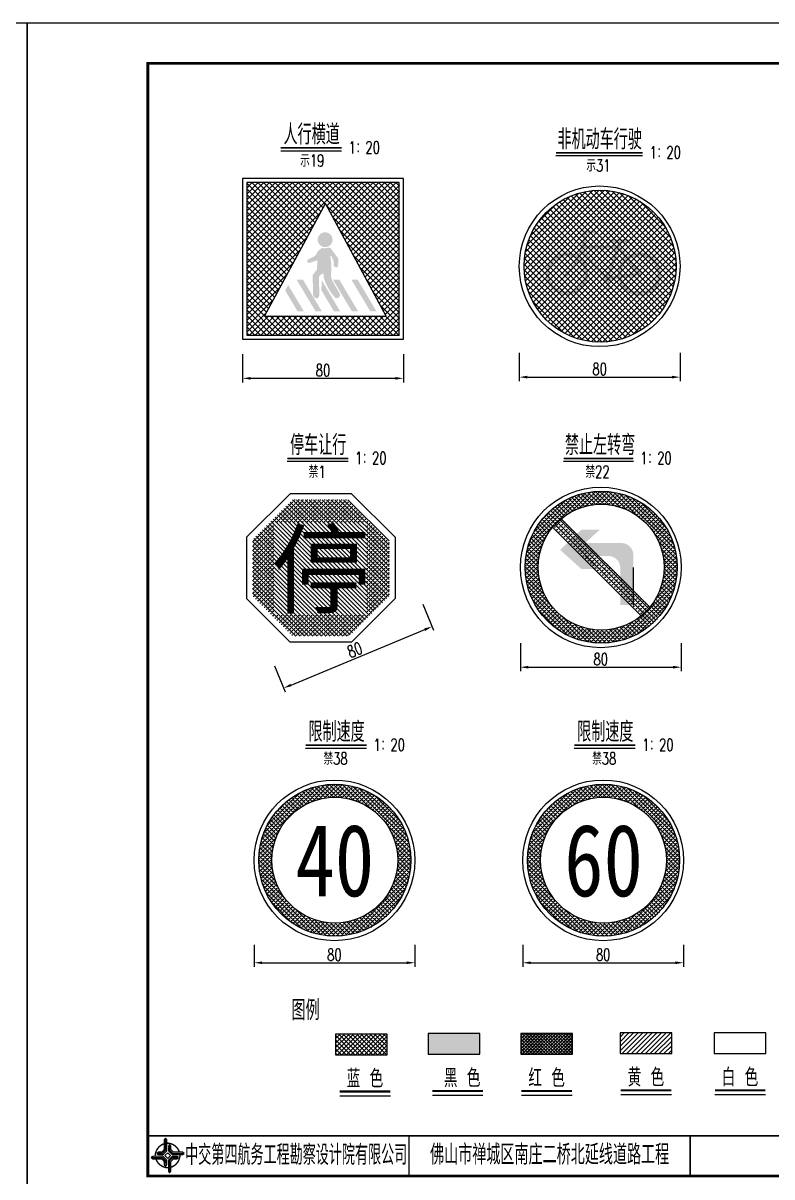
# Model space of a CAD drawing. Extents: x 9922 to 15217, y 1175 to 2938.
# Drawn here: x 14008.6 to 14194.9, y 1353.9 to 1641.1 of the extents above; entities that cross this region are included whole.
import ezdxf
from ezdxf.enums import TextEntityAlignment as Align

# ---------------------------------------------------------------- set-up
doc = ezdxf.new("R2010")
doc.units = 0
doc.header["$LTSCALE"] = 5
doc.header["$PDMODE"] = 32
doc.header["$PDSIZE"] = 0.3
doc.layers.get('0').update_dxf_attribs({"linetype": 'CONTINUOUS'})
doc.layers.get('DEFPOINTS').update_dxf_attribs({"linetype": 'CONTINUOUS'})
for name, color, linetype in [('2', 7, 'CONTINUOUS'), ('J-交通标志', 4, 'CONTINUOUS'), ('LAND', 3, 'CONTINUOUS'), ('LSY1', 2, 'CONTINUOUS'), ('PP-COM', 7, 'CONTINUOUS'), ('内框', 4, 'CONTINUOUS'), ('图框', 7, 'CONTINUOUS'), ('尺寸标注', 4, 'CONTINUOUS'), ('文字', 7, 'CONTINUOUS'), ('文字字符', 7, 'CONTINUOUS'), ('标志', 4, 'CONTINUOUS')]:
    doc.layers.add(name, color=color, linetype=linetype)
doc.styles.add('HZTXT', font='romans__.shx', dxfattribs={"width": 0.75, "bigfont": 'HZTXT.shx'})
doc.styles.get("Standard").update_dxf_attribs({"font": 'simplex1.shx', "width": 0.7, "bigfont": 'hztxt.shx'})
doc.styles.add('黑体', font='SIMHEI.TTF')
doc.dimstyles.new('1：20', dxfattribs={"dimtxt": 3, "dimasz": 2, "dimexe": 1, "dimexo": 1, "dimgap": 0.5, "dimtad": 1, "dimlfac": 2, "dimrnd": 0.009500000000000005, "dimdsep": 46, "dimtxsty": 'Standard', "dimcen": 0.09, "dimadec": 0, "dimazin": 0, "dimtfac": 1, "dimtix": 1, "dimtmove": 2, "dimatfit": 3, "dimfxl": 0, "dimtolj": 1, "dimtzin": 0, "dimarcsym": 0})

# ---------------------------------------------------------------- blocks, each defined once
blk = doc.blocks.new('tb')
at = {"lineweight": -3}
h = blk.add_hatch(color=256, dxfattribs=at)
h.paths.add_polyline_path([(-1.228670992161504, -0.1320785302474157), (-3.777098402437705, -0.1366758082405788), (-4.137257534001154, -0.4065742589613385), (-1.397238205910632, -0.4414142085969424), (-0.5595824502494793, -1.241260625552659), (-0.5377440497285022, -2.618099910838639), (-0.268174124076701, -2.204271236922525), (-0.2591490690975675, -1.05795716827002)])
h.paths.add_polyline_path([(0.1330140251965517, -1.081087965820487), (0.1376113031897077, -3.856454300355971), (0.4130853200294737, -4.257762159689361), (0.4373368162431817, -1.238985973350473), (1.254303266752501, -0.4280733826241737), (2.658200219750171, -0.431309751157432), (2.261738862313656, -0.1640078927098472), (1.06957779999648, -0.1549828377307136)])
h.paths.add_polyline_path([(1.075058668143178, 0.2961654990900692), (3.623486078419382, 0.3007627770832428), (4.02479393775277, 0.5639790481017252), (1.254433818257177, 0.5696493874812063), (0.4338647678877763, 1.389621971256247), (0.4252804534801343, 2.800319429116151), (0.1582321915008578, 2.411975327672125), (0.1492071365217242, 1.240846529882496)])
h.paths.add_polyline_path([(-0.2782056403676165, 1.214703607392551), (-0.2828029183607867, 3.990069941928034), (-0.5582769352005529, 4.391377801261428), (-0.5650625050847323, 1.405178606367084), (-1.383477455623911, 0.5999388548037956), (-2.744447998670424, 0.5649253927294958), (-2.330582945081495, 0.2953481910572044), (-1.197365719015146, 0.2863231360780745)])
for p, q in [((-0.5582769352005528, 4.391377801261427), (-0.5650625050847324, 1.405178606367084)), ((-1.383477455623911, 0.5999388548037956), (-2.744447998670424, 0.5649253927294957)), ((-0.5650625050847324, 1.405178606367084), (-1.383477455623911, 0.5999388548037956)), ((0.4252804534801342, 2.800319429116151), (0.4338647678877763, 1.389621971256247)), ((0.4338647678877763, 1.389621971256247), (1.254433818257176, 0.5696493874812063)), ((1.254433818257176, 0.5696493874812063), (4.024793937752769, 0.5639790481017251)), ((-4.137257534001154, -0.4065742589613386), (-1.397238205910632, -0.4414142085969424)), ((-1.397238205910632, -0.4414142085969424), (-0.5595824502494793, -1.241260625552659)), ((-0.5595824502494793, -1.241260625552659), (-0.5377440497285022, -2.618099910838639)), ((0.4130853200294737, -4.257762159689362), (0.4373368162431817, -1.238985973350474)), ((0.4373368162431817, -1.238985973350474), (1.254303266752501, -0.4280733826241736)), ((1.254303266752501, -0.4280733826241736), (2.658200219750171, -0.431309751157432))]:
    blk.add_line(p, q, dxfattribs=at)
at = {"lineweight": -3, "const_width": 0.35, "flags": 128}
for points in [[(-0.8984575719989607, 3.022184800634026, 0.3241669670343284), (-3.156283413683539, -0.1382039471767715)], [(2.880337605681945, 0.9159689001160274, 0.324402935256486), (-0.2446307051464558, 3.152779407784049)], [(0.7528174262224923, -2.855861469520281, 0.3254175744173388), (3.016696669261094, 0.2640090343644648)], [(-2.980278320299703, -0.7585641109756427, 0.3229755232610381), (0.1412698125949916, -2.983008973617238)]]:
    blk.add_lwpolyline(points, format="xyb", dxfattribs=at)
at = {"lineweight": -3, "flags": 128}
for points in [[(-0.8984575719989607, 3.992933901796853), (-0.8984575719989607, 1.576138812338048), (-1.530916730157209, 0.9123826470056855), (-2.335694345298677, 0.9123826470056855), (-2.744447998670424, 0.5649253927294957), (-2.330582945081495, 0.2953481910572044), (-1.197365719015146, 0.2863231360780745), (-0.2782056403676165, 1.214703607392551), (-0.2828029183607867, 3.990069941928034), (-0.5582769352005528, 4.391377801261427)], [(-0.0382093518217772, 0.7673643284819214), (0.680333374823654, 0.04359896970502497), (-0.0382093518217772, -0.6859100737558936), (-0.7739971039068507, 0.04934401191316873)], [(3.615558814357584, 0.9159689001160274), (1.425702649158069, 0.9159689001160274), (0.7731862275520882, 1.538085494759734), (0.7731862275520882, 2.38077468162448), (0.4252804534801342, 2.800319429116151), (0.1582321915008578, 2.411975327672124), (0.1492071365217242, 1.240846529882496), (1.075058668143178, 0.2961654990900691), (3.623486078419383, 0.3007627770832428), (4.024793937752769, 0.5639790481017251)], [(-3.728022410605963, -0.7585641109756427), (-1.538166245406444, -0.7585641109756427), (-0.8852013040046955, -1.391471799739268), (-0.8852013040046955, -2.209346257466891), (-0.5377440497285022, -2.618099910838639), (-0.268174124076701, -2.204271236922525), (-0.2591490690975675, -1.05795716827002), (-1.228670992161504, -0.1320785302474157), (-3.777098402437705, -0.1366758082405788), (-4.137257534001154, -0.4065742589613386)], [(0.7528174262224923, -3.84852703629417), (0.7528174262224923, -1.431731946835372), (1.395705588811445, -0.7791505751772103), (2.25942704020374, -0.7791505751772103), (2.658200219750171, -0.431309751157432), (2.261738862313656, -0.1640078927098472), (1.06957779999648, -0.1549828377307136), (0.1330140251965517, -1.081087965820487), (0.1376113031897077, -3.856454300355971), (0.4130853200294737, -4.257762159689362)]]:
    blk.add_lwpolyline(points, close=True, dxfattribs=at)
blk = doc.blocks.new('*D394')
at = {"layer": 'DEFPOINTS', "color": 0, "linetype": 'Continuous'}
for p in [(14063.19790726045, 1562.430493294043), (14103.19603261436, 1562.430493294043), (14103.19603261436, 1552.690689458536)]:
    blk.add_point(p, dxfattribs=at)
at = {"layer": '尺寸标注', "color": 0, "linetype": 'Continuous', "lineweight": -2}
for p, q in [((14063.19790726045, 1558.690689458536), (14063.19790726045, 1551.690689458536)), ((14103.19603261436, 1558.690689458536), (14103.19603261436, 1551.690689458536)), ((14065.19790726045, 1552.690689458536), (14101.19603261436, 1552.690689458536))]:
    blk.add_line(p, q, dxfattribs=at)
at = {"layer": '尺寸标注', "color": 0, "linetype": 'Continuous'}
for points in [[(14065.19790726045, 1553.02402279187), (14065.19790726045, 1552.357356125203), (14063.19790726045, 1552.690689458536)], [(14101.19603261436, 1553.02402279187), (14101.19603261436, 1552.357356125203), (14103.19603261436, 1552.690689458536)]]:
    blk.add_solid(points, dxfattribs=at)
at = {"layer": '尺寸标注', "color": 0, "linetype": 'Continuous', "insert": (14083.1969699374, 1554.690689458536), "char_height": 3, "attachment_point": 5}
blk.add_mtext('\\A1;80', dxfattribs=at)
blk = doc.blocks.new('*D275')
at = {"layer": 'DEFPOINTS', "color": 0, "linetype": 'Continuous'}
for p in [(14132.9107091013, 1412.68972533857), (14172.91038077981, 1412.68972533857), (14172.91038077981, 1407.194514658007)]:
    blk.add_point(p, dxfattribs=at)
at = {"layer": '尺寸标注', "color": 0, "linetype": 'Continuous', "lineweight": -2}
for p, q in [((14132.9107091013, 1411.68972533857), (14132.9107091013, 1406.194514658007)), ((14172.91038077981, 1411.68972533857), (14172.91038077981, 1406.194514658007)), ((14134.9107091013, 1407.194514658007), (14170.91038077981, 1407.194514658007))]:
    blk.add_line(p, q, dxfattribs=at)
at = {"layer": '尺寸标注', "color": 0, "linetype": 'Continuous'}
for points in [[(14134.9107091013, 1407.52784799134), (14134.9107091013, 1406.861181324674), (14132.9107091013, 1407.194514658007)], [(14170.91038077981, 1407.52784799134), (14170.91038077981, 1406.861181324674), (14172.91038077981, 1407.194514658007)]]:
    blk.add_solid(points, dxfattribs=at)
at = {"layer": '尺寸标注', "color": 0, "linetype": 'Continuous', "insert": (14152.91054494055, 1409.194514658007), "char_height": 3, "attachment_point": 5}
blk.add_mtext('\\A1;80', dxfattribs=at)
blk = doc.blocks.new('123')
at = {"layer": '图框'}
blk.add_lwpolyline([(10930.15521154882, 1893.643909131336), (10930.15521154882, 2190.643909131336), (10510.15521154882, 2190.643909131336), (10510.15521154882, 1893.643909131336)], close=True, dxfattribs=at)
blk = doc.blocks.new('*D458')
at = {"layer": 'DEFPOINTS', "color": 0, "linetype": 'Continuous'}
for p in [(14101.12484598871, 1513.14901191036), (14064.16966468826, 1497.841674615756), (14110.34687778349, 1490.885057678765)]:
    blk.add_point(p, dxfattribs=at)
at = {"layer": '尺寸标注', "color": 0, "linetype": 'Continuous', "lineweight": -2}
for p, q in [((14108.0507771893, 1496.428334873833), (14110.72956121586, 1489.961178146254)), ((14075.23945554807, 1476.343087248893), (14108.49911871847, 1490.119690814035)), ((14071.09559588885, 1481.120997579229), (14073.77437991541, 1474.65384085165))]:
    blk.add_line(p, q, dxfattribs=at)
at = {"layer": '尺寸标注', "color": 0, "linetype": 'Continuous'}
for points in [[(14108.37155757435, 1490.427650658205), (14108.62667986259, 1489.811730969864), (14110.34687778349, 1490.885057678765)], [(14075.11189440394, 1476.651047093063), (14075.36701669219, 1476.035127404722), (14073.39169648304, 1475.577720384162)]]:
    blk.add_solid(points, dxfattribs=at)
at = {"layer": '尺寸标注', "color": 0, "linetype": 'Continuous', "insert": (14091.10392026854, 1485.079148096486), "char_height": 3, "attachment_point": 5, "rotation": 22.500000000000153}
blk.add_mtext('\\A1;80', dxfattribs=at)
blk = doc.blocks.new('*D463')
at = {"layer": 'DEFPOINTS', "color": 0, "linetype": 'Continuous'}
for p in [(14066.04474862002, 1412.68972533857), (14106.04442029854, 1412.68972533857), (14106.04442029854, 1407.194514658007)]:
    blk.add_point(p, dxfattribs=at)
at = {"layer": '尺寸标注', "color": 0, "linetype": 'Continuous', "lineweight": -2}
for p, q in [((14066.04474862002, 1411.68972533857), (14066.04474862002, 1406.194514658007)), ((14106.04442029854, 1411.68972533857), (14106.04442029854, 1406.194514658007)), ((14068.04474862002, 1407.194514658007), (14104.04442029854, 1407.194514658007))]:
    blk.add_line(p, q, dxfattribs=at)
at = {"layer": '尺寸标注', "color": 0, "linetype": 'Continuous'}
for points in [[(14068.04474862002, 1407.52784799134), (14068.04474862002, 1406.861181324674), (14066.04474862002, 1407.194514658007)], [(14104.04442029854, 1407.52784799134), (14104.04442029854, 1406.861181324674), (14106.04442029854, 1407.194514658007)]]:
    blk.add_solid(points, dxfattribs=at)
at = {"layer": '尺寸标注', "color": 0, "linetype": 'Continuous', "insert": (14086.04458445928, 1409.194514658007), "char_height": 3, "attachment_point": 5}
blk.add_mtext('\\A1;80', dxfattribs=at)
blk = doc.blocks.new('*D465')
at = {"layer": 'DEFPOINTS', "color": 0, "linetype": 'Continuous'}
for p in [(14132.32007735609, 1505.61781890341), (14172.31987499377, 1505.61781890341), (14172.31987499377, 1480.771485831044)]:
    blk.add_point(p, dxfattribs=at)
at = {"layer": '尺寸标注', "color": 0, "linetype": 'Continuous', "lineweight": -2}
for p, q in [((14132.32007735609, 1486.771485831044), (14132.32007735609, 1479.771485831044)), ((14172.31987499377, 1486.771485831044), (14172.31987499377, 1479.771485831044)), ((14134.32007735609, 1480.771485831044), (14170.31987499377, 1480.771485831044))]:
    blk.add_line(p, q, dxfattribs=at)
at = {"layer": '尺寸标注', "color": 0, "linetype": 'Continuous'}
for points in [[(14134.32007735609, 1481.104819164377), (14134.32007735609, 1480.43815249771), (14132.32007735609, 1480.771485831044)], [(14170.31987499377, 1481.104819164377), (14170.31987499377, 1480.43815249771), (14172.31987499377, 1480.771485831044)]]:
    blk.add_solid(points, dxfattribs=at)
at = {"layer": '尺寸标注', "color": 0, "linetype": 'Continuous', "insert": (14152.31997617493, 1482.771485831044), "char_height": 3, "attachment_point": 5}
blk.add_mtext('\\A1;80', dxfattribs=at)
blk = doc.blocks.new('*D467')
at = {"layer": 'DEFPOINTS', "color": 0, "linetype": 'Continuous'}
for p in [(14132.04305439557, 1580.627135461202), (14172.04272607409, 1580.627135461202), (14172.04272607409, 1552.997214605773)]:
    blk.add_point(p, dxfattribs=at)
at = {"layer": '尺寸标注', "color": 0, "linetype": 'Continuous', "lineweight": -2}
for p, q in [((14132.04305439557, 1558.997214605773), (14132.04305439557, 1551.997214605773)), ((14172.04272607409, 1558.997214605773), (14172.04272607409, 1551.997214605773)), ((14134.04305439557, 1552.997214605773), (14170.04272607409, 1552.997214605773))]:
    blk.add_line(p, q, dxfattribs=at)
at = {"layer": '尺寸标注', "color": 0, "linetype": 'Continuous'}
for points in [[(14134.04305439557, 1553.330547939107), (14134.04305439557, 1552.66388127244), (14132.04305439557, 1552.997214605773)], [(14170.04272607409, 1553.330547939107), (14170.04272607409, 1552.66388127244), (14172.04272607409, 1552.997214605773)]]:
    blk.add_solid(points, dxfattribs=at)
at = {"layer": '尺寸标注', "color": 0, "linetype": 'Continuous', "insert": (14152.04289023483, 1554.997214605773), "char_height": 3, "attachment_point": 5}
blk.add_mtext('\\A1;80', dxfattribs=at)

msp = doc.modelspace()

# ---------------------------------------------------------------- hatches: boundary and pattern name
h = msp.add_hatch()
h.set_pattern_fill('ANSI37', color=5, scale=0.3190131858783496, style=0)
h.set_pattern_definition([(45, (12451.24172236001, 869.399169139243), (-0.716205028796455, 0.716205028796455), []), (135, (12451.24172236001, 869.399169139243), (-0.7162050287964552, -0.7162050287964549), [])])
h.paths.add_polyline_path([(14064.29309892305, 1601.406306325389), (14064.29309892304, 1563.449865361104), (14102.24953988733, 1563.449865361104), (14102.24953988733, 1601.406306325388)])
h.paths.add_polyline_path([(14083.79127773186, 1596.298728725911), (14098.91940674045, 1568.25534357125), (14068.66314872327, 1568.25534357125)], flags=16)
h = msp.add_hatch()
h.set_pattern_fill('ANSI37', color=5, scale=0.3190131858783496, style=0)
h.set_pattern_definition([(45, (2442.744376707051, 147.8908338236226), (-0.716205028796455, 0.7162050287964552), []), (135, (2442.744376707051, 147.8908338236226), (-0.7162050287964552, -0.716205028796455), [])])
edge = h.paths.add_edge_path()
edge.add_arc((14152.14191499232, 1580.627135461202), 18.91454803949361, 0, 360)
at = {"layer": '2'}
h = msp.add_hatch(dxfattribs=at)
h.set_pattern_fill('SACNCR', color=1, scale=0.3165740969017776, angle=90, style=0)
h.set_pattern_definition([(135, (-642.9009469233897, -55.41300918497814), (-0.5330468384013991, -0.533046838401399), []), (135, (-642.9009469233897, -54.87996172061492), (-0.5330468384013991, -0.533046838401399), [0, -0.753842068247358])])
h.paths.add_polyline_path([(14065.66966468826, 1498.462994959317), (14075.61490703475, 1488.517752612833), (14089.67960364223, 1488.517752612832), (14099.62484598871, 1498.462994959315), (14099.62484598871, 1512.527691566802), (14089.67960364223, 1522.472933913284), (14075.61490703475, 1522.472933913284), (14065.66966468826, 1512.527691566801)])
h = msp.add_hatch(dxfattribs=at)
h.set_pattern_fill('SACNCR', color=1, scale=0.3165740969017776, angle=90, style=0)
h.set_pattern_definition([(135, (9188.636871967592, 308.8849588040466), (-0.5330468384013991, -0.533046838401399), []), (135, (9188.636871967592, 309.4180062684095), (-0.5330468384013991, -0.533046838401399), [0, -0.753842068247358])])
h.paths.add_polyline_path([(14133.50445289292, 1505.668010201543, 1), (14171.33354897191, 1505.668010201543, 1)])
h.paths.add_polyline_path([(14168.07749663388, 1505.668010201543, -1), (14136.76050523095, 1505.668010201543, -1)], flags=16)
h = msp.add_hatch(dxfattribs=at)
h.set_pattern_fill('SACNCR', color=1, scale=9, angle=90, style=0)
h.set_pattern_definition([(135, (11709.05697320699, 165.5371977840637), (-0.5966213466261495, -0.5966213466261494), []), (135, (11709.05697320699, 166.1338191330636), (-0.5966213466261495, -0.5966213466261494), [0, -0.84375])])
h.paths.add_polyline_path([(14164.5009697296, 1495.707361747917), (14142.45835247879, 1517.749978998728), (14140.33703213523, 1515.628658655169), (14162.37964938604, 1493.586041404357)])
at = {"layer": '2', "linetype": 'Continuous'}
h = msp.add_hatch(color=256, dxfattribs=at)
edge = h.paths.add_edge_path()
edge.add_arc((14157.43215731357, 1508.696249930088), 3, 0, 90)
edge.add_line((14157.43215731357, 1511.696249930088), (14155.54093921324, 1511.696249930088))
edge.add_line((14155.54093921324, 1511.696249930088), (14148.46808017382, 1511.696249930088))
edge.add_line((14148.46808017382, 1511.696249930088), (14152.04515906496, 1514.991122537125))
edge.add_line((14152.04515906496, 1514.991122537125), (14147.49251320351, 1514.991122537125))
edge.add_line((14147.49251320351, 1514.991122537125), (14142.20802379642, 1509.980237321796))
edge.add_line((14142.20802379642, 1509.980237321796), (14147.53316257494, 1505.187850794364))
edge.add_line((14147.53316257494, 1505.187850794364), (14152.00450969353, 1505.187850794364))
edge.add_line((14152.00450969353, 1505.187850794364), (14148.50872954525, 1508.477838875837))
edge.add_line((14148.50872954525, 1508.477838875837), (14154.17801510769, 1508.477730475363))
edge.add_arc((14154.17795774571, 1505.477730475912), 2.99999999999974, -4.376943252282217e-12, 89.99890446695002, ccw=False)
edge.add_line((14157.17795774571, 1505.477730475912), (14157.17795774571, 1496.233574363288))
edge.add_line((14157.17795774571, 1496.233574363288), (14160.43215731357, 1496.233574363288))
edge.add_line((14160.43215731357, 1496.233574363288), (14160.43215731357, 1508.696249930088))
at = {"layer": '2'}
h = msp.add_hatch(dxfattribs=at)
h.set_pattern_fill('SACNCR', color=1, scale=0.3165740969017776, angle=90, style=0)
h.set_pattern_definition([(135, (9122.36148025194, 235.9532502400832), (-0.5330468384013991, -0.533046838401399), []), (135, (9122.36148025194, 236.4862977044461), (-0.5330468384013991, -0.533046838401399), [0, -0.753842068247358])])
h.paths.add_polyline_path([(14067.22906117727, 1432.73630163758, 1), (14105.05815725626, 1432.73630163758, 1)])
h.paths.add_polyline_path([(14101.80210491824, 1432.73630163758, -1), (14070.4851135153, 1432.73630163758, -1)], flags=16)
h = msp.add_hatch(dxfattribs=at)
h.set_pattern_fill('SACNCR', color=1, scale=0.3165740969017776, angle=90, style=0)
h.set_pattern_definition([(135, (9189.227440733213, 235.9532502400832), (-0.5330468384013991, -0.533046838401399), []), (135, (9189.227440733213, 236.4862977044461), (-0.5330468384013991, -0.533046838401399), [0, -0.753842068247358])])
h.paths.add_polyline_path([(14134.09502165855, 1432.73630163758, 1), (14171.92411773753, 1432.73630163758, 1)])
h.paths.add_polyline_path([(14168.66806539951, 1432.73630163758, -1), (14137.35107399657, 1432.73630163758, -1)], flags=16)
h = msp.add_hatch(dxfattribs=at)
h.set_pattern_fill('ANSI37', color=5, scale=0.2484942107142856, angle=5.856037279510627e-11, style=0)
h.set_pattern_definition([(45.00000000005848, (13980.74373321784, 916.7532182557327), (-0.557885414204873, 0.5578854142037328), []), (135.0000000000585, (13980.74373321784, 916.7532182557327), (-0.5578854142037328, -0.557885414204873), [])])
h.paths.add_polyline_path([(14099.19307290956, 1389.454819409513), (14086.33593005241, 1389.454819409588), (14086.33593005226, 1384.311962266656), (14099.19307290956, 1384.311962266731)])
msp.add_hatch(color=256, dxfattribs=at).paths.add_polyline_path([(14122.23394574278, 1389.588344902427), (14109.37680288564, 1389.588344902427), (14109.37680288571, 1384.445487759496), (14122.23394574286, 1384.445487759496)])
h = msp.add_hatch(dxfattribs=at)
h.set_pattern_fill('SACNCR', color=10, scale=0.2442048749999999, angle=90, style=0)
h.set_pattern_definition([(135, (9251.363628942474, 468.2414163388473), (-0.4111916856588145, -0.4111916856588144), []), (135, (9251.363628942474, 468.6526085073726), (-0.4111916856588145, -0.4111916856588144), [0, -0.5815128585937499])])
h.paths.add_polyline_path([(14145.27481857616, 1389.588344902577), (14132.41767571901, 1389.588344902502), (14132.41767571901, 1384.445487759571), (14145.27481857616, 1384.445487759571)])
at = {"layer": '2', "ltscale": 0.5}
h = msp.add_hatch(dxfattribs=at)
h.set_pattern_fill('ANSI31', color=2, scale=0.2571428571428571, angle=-64.71556294920832, style=0)
h.set_pattern_definition([(45.00000000005854, (13092.77405161773, 1513.595876195732), (-0.5773021792121783, 0.5773021792109985), [])])
h.paths.add_polyline_path([(14169.98218097042, 1389.751141518461), (14157.12503811327, 1389.751141518461), (14157.12503811327, 1384.608284375679), (14169.98218097042, 1384.608284375604)])
at = {"layer": 'PP-COM', "true_color": 0xffffff}
h = msp.add_hatch(color=7, dxfattribs=at)
edge = h.paths.add_edge_path(flags=16)
edge.add_line((14158.30829913557, 1582.622115230452), (14156.7585780123, 1584.580536306032))
edge.add_line((14156.7585780123, 1584.580536306032), (14154.62137574138, 1578.027257834095))
edge.add_line((14154.62137574138, 1578.027257834095), (14156.56830465866, 1578.304012101771))
edge.add_arc((14161.93153028687, 1578.652501864162), 5.374535724469826, 132.3880028085227, 183.7177184221885, ccw=False)
edge = h.paths.add_edge_path(flags=16)
edge.add_arc((14161.93153028687, 1578.652501864162), 4.4586703893677, 493.2182603036658, 542.8172017145539)
edge.add_line((14157.47824852914, 1578.433359838745), (14161.20383919258, 1578.962949340738))
edge.add_line((14161.20383919258, 1578.962949340738), (14158.87832467413, 1581.901759799033))
h.paths.add_polyline_path([(14154.07062594658, 1580.058579359808), (14154.07062594658, 1579.689682662007), (14153.68107861865, 1579.689682662007), (14153.95909967959, 1578.441929218011), (14156.10371797129, 1585.078627756875), (14147.93513939865, 1585.078627756875), (14147.78410707807, 1584.692488064547), (14153.54497220939, 1578.340715174919), (14153.24439890804, 1579.689682662007), (14152.74596935709, 1579.689682662007), (14152.74596935709, 1580.058579359808)], flags=16)
edge = h.paths.add_edge_path(flags=16)
edge.add_line((14161.44062528426, 1578.258566035305), (14157.59177166241, 1577.629644727288))
edge.add_arc((14161.93153028687, 1578.652501864162), 4.458670389367795, 193.2622534928826, 482.7823997859194)
edge.add_line((14159.51738330235, 1582.401053048043), (14161.9725272883, 1579.28058816772))
edge.add_arc((14161.93153028687, 1578.652501864162), 0.6294228775972854, 218.7459470685571, 446.2654372543259, ccw=False)
edge = h.paths.add_edge_path()
edge.add_arc((14153.91297823709, 1577.51256203506), 0.8756362199149581, 522.2876576286286, 630.7597406713694)
edge.add_line((14153.92458881226, 1576.637002794248), (14154.2251447834, 1575.288113084831))
edge.add_line((14154.2251447834, 1575.288113084831), (14153.83052785036, 1575.288113084831))
edge.add_line((14153.83052785036, 1575.288113084831), (14153.83052785036, 1574.96149446186))
edge.add_line((14153.83052785036, 1574.96149446186), (14155.34809363378, 1574.96149446186))
edge.add_line((14155.34809363378, 1574.96149446186), (14155.34809363378, 1575.288113084831))
edge.add_line((14155.34809363378, 1575.288113084831), (14154.661824494, 1575.288113084831))
edge.add_line((14154.66182449401, 1575.288113084831), (14154.33689692664, 1576.746382072992))
edge.add_arc((14153.91297823709, 1577.51256203506), 0.8756362199150926, 298.9552582435237, 336.2172830024853)
edge.add_line((14154.71425661461, 1577.159444842984), (14156.68608071562, 1577.481650443567))
edge.add_arc((14161.93153028687, 1578.652501864162), 5.374535724469852, 192.5828807278207, 483.7068798928885)
edge.add_line((14158.94896220415, 1583.123510909724), (14157.06451459006, 1585.518626076992))
edge.add_line((14157.06451459006, 1585.518626076992), (14157.3135302258, 1586.282179825299))
edge.add_line((14157.3135302258, 1586.282179825299), (14158.06639260964, 1586.282179825299))
edge.add_line((14158.06639260964, 1586.282179825299), (14159.203368118, 1586.880924029086))
edge.add_line((14159.203368118, 1586.880924029086), (14159.203368118, 1587.387553710923))
edge.add_line((14159.203368118, 1587.387553710923), (14154.75145960848, 1587.240852455791))
edge.add_line((14154.75145960848, 1587.240852455792), (14154.39753930676, 1587.086536160411))
edge.add_line((14154.39753930676, 1587.086536160411), (14154.64206590358, 1586.720035006104))
edge.add_line((14154.64206590358, 1586.720035006104), (14156.48245351479, 1586.250656195615))
edge.add_line((14156.48245351478, 1586.250656195615), (14156.30605439103, 1585.704774529192))
edge.add_line((14156.30605439102, 1585.704774529192), (14148.18004662246, 1585.704774529192))
edge.add_line((14148.18004662246, 1585.704774529192), (14148.97174958419, 1587.728897159863))
edge.add_line((14148.97174958419, 1587.728897159863), (14148.37430955157, 1588.398558823211))
edge.add_line((14148.37430955158, 1588.398558823211), (14148.7756866021, 1588.756648185772))
edge.add_line((14148.7756866021, 1588.756648185772), (14150.95458901974, 1588.756648185772))
edge.add_line((14150.95458901974, 1588.756648185772), (14150.95458901974, 1589.513386658375))
edge.add_line((14150.95458901974, 1589.513386658376), (14148.29018668293, 1589.513386658376))
edge.add_line((14148.29018668294, 1589.513386658376), (14147.35653281607, 1588.412882216376))
edge.add_line((14147.35653281607, 1588.412882216375), (14148.11628144767, 1587.768321212649))
edge.add_line((14148.11628144766, 1587.76832121265), (14146.54125520988, 1583.282374280065))
edge.add_arc((14143.91433658378, 1578.692666224143), 5.288300436501276, 420.2153433020286, 770.6927707461815)
edge.add_line((14147.26436124526, 1582.78454308864), (14147.33220512525, 1583.537124230188))
edge.add_line((14147.33220512525, 1583.537124230188), (14147.49014347803, 1583.940920362808))
edge.add_line((14147.49014347803, 1583.940920362808), (14153.07885070643, 1577.778964085035))
edge = h.paths.add_edge_path(flags=16)
edge.add_arc((14136.76796309489, 1587.778277448637), 11.68343144765875, 310.96786710817463, 330.03058549394456, ccw=False)
edge.add_arc((14143.91433658378, 1578.692666224143), 0.5774381663015745, 90.00000000000301, 387.1743936606987, ccw=False)
edge.add_arc((14139.06771092748, 1585.292738582016), 7.730582310395268, 308.8248572095115, 338.257350668104)
edge.add_arc((14143.91433658379, 1578.692666224142), 4.405441710957541, 418.0084027421183, 767.5243627106129)
at = {"layer": '标志'}
h = msp.add_hatch(color=7, dxfattribs=at)
h.paths.add_polyline_path([(14085.03313043897, 1583.018971998877, -0.4929227476637501), (14085.16726081046, 1583.15278090011), (14085.27390983171, 1583.138648977229), (14085.76232787468, 1582.083891853731, -0.1007238254279254), (14085.81730036999, 1581.8521326646), (14085.84759726364, 1580.909277274398, 0.1621942034199534), (14085.92605526179, 1580.696791343184), (14086.1147464945, 1580.461196425078, 0.2611518920554956), (14086.43955019228, 1580.329728158694), (14086.63513684708, 1580.354560647339, 0.35844712940653), (14086.947498596, 1580.685752119822), (14087.0517396901, 1582.221167301075, 0.1784310688526201), (14086.93545720547, 1582.617542131678), (14085.21638615666, 1584.933658342959, 0.1303412639691616), (14084.59582143191, 1585.2549200132, -0.1474758329713976), (14082.95206442427, 1585.146342698617), (14082.19179705913, 1584.571095355148, 0.1588489739255415), (14081.93766050628, 1584.302023826845), (14081.3778738521, 1583.363133752401, -0.1462839377959379), (14081.02503110967, 1583.039236527427), (14079.56339934668, 1582.329317392624, 0.3964178702814232), (14079.33043207385, 1581.71749045425), (14079.36340398751, 1581.637506597013, 0.3898489240704199), (14079.80299670133, 1581.43251712073), (14081.6786737798, 1582.027376737726, -0.5300803261006457), (14081.83391164874, 1581.904960792701), (14081.67693658645, 1579.72178971987), (14080.74889209073, 1578.584116397922, 0.1795943290689394), (14080.61466480653, 1578.190784079282), (14080.75137825621, 1573.543511407298, 0.2405856666618067), (14081.31727532288, 1572.636008313841), (14081.74912912648, 1572.591369290813, 0.280271727344787), (14082.27034510546, 1573.454233361294), (14082.21408195615, 1577.790371152602, -0.2217645267545478), (14082.41957172654, 1578.251577530501), (14082.9633084459, 1578.723858951203, -0.6223048171974646), (14083.35841032625, 1578.55768152108), (14083.41482133706, 1577.60825170791, 0.1080223328076682), (14086.29360769807, 1572.698533232636, 0.6574011639271888), (14087.3782807127, 1573.737008868591), (14085.52528312206, 1576.987850347633), (14085.16371488762, 1578.026325983582), (14085.31319783002, 1580.815178928453, 0.03699299083988415), (14085.30831238196, 1580.903290602445)])
h.paths.add_polyline_path([(14085.57549753868, 1587.192121551421, 1), (14081.87565479344, 1587.192121551421, 1)])
h.paths.add_polyline_path([(14078.18959147524, 1577.28846219032), (14076.62121274356, 1577.28846219032), (14081.32522016261, 1569.39264805083), (14082.89359889429, 1569.39264805083)])
h.paths.add_polyline_path([(14074.53087035016, 1575.931353437819), (14073.78758410594, 1574.54641154709), (14076.85798841057, 1569.39264805083), (14078.42636714225, 1569.39264805083)])
h.paths.add_polyline_path([(14082.9020279438, 1577.072433977016), (14082.79415955904, 1574.630260453376), (14085.89881222936, 1569.39264805083), (14087.46719096105, 1569.39264805083)])
h.paths.add_polyline_path([(14087.2304082559, 1577.288462190319), (14085.66202952421, 1577.28846219032), (14090.36603694326, 1569.39264805083), (14091.93441567495, 1569.39264805083)])
h.paths.add_polyline_path([(14091.80401439892, 1577.28846219032), (14090.23563566724, 1577.28846219032), (14094.93964308629, 1569.39264805083), (14096.50802181797, 1569.39264805083)])

# ---------------------------------------------------------------- linework, layer by layer
at = {"layer": 'J-交通标志', "color": 2}
for p, q in [((14074.99358669119, 1523.972933913284), (14064.16966468826, 1513.14901191036)), ((14090.30092398579, 1523.972933913284), (14074.99358669119, 1523.972933913284)), ((14090.30092398579, 1523.972933913284), (14101.12484598871, 1513.14901191036)), ((14064.16966468826, 1513.14901191036), (14064.16966468826, 1497.841674615757)), ((14101.12484598871, 1513.14901191036), (14101.12484598871, 1497.841674615757)), ((14074.99358669119, 1487.017752612833), (14064.16966468826, 1497.841674615757)), ((14090.30092398579, 1487.017752612833), (14101.12484598871, 1497.841674615757)), ((14090.30092398579, 1487.017752612832), (14074.99358669119, 1487.017752612833))]:
    msp.add_line(p, q, dxfattribs=at)
msp.add_lwpolyline([(14103.19603261436, 1562.430493294043), (14103.19603261436, 1602.428618647948), (14063.19790726045, 1602.428618647948), (14063.19790726045, 1562.430493294043)], close=True, dxfattribs=at)
for centre in [(14152.04289023483, 1580.57694416307), (14152.31997617493, 1505.61781890341), (14086.04458445928, 1432.686110339447), (14152.91054494055, 1432.686110339447)]:
    msp.add_circle(centre, 19.99989881883577, dxfattribs=at)
at = {"layer": 'LAND', "linetype": 'Continuous'}
for p, q in [((14087.37311025816, 1374.076869006039), (14099.96742716046, 1374.076869005965)), ((14110.41398309154, 1374.210394498805), (14123.00829999383, 1374.210394498879)), ((14132.58638279735, 1374.210394498879), (14145.18069969965, 1374.210394498954)), ((14157.29374519161, 1374.373191114913), (14169.88806209391, 1374.373191114913)), ((14180.71028300191, 1374.373191114838), (14193.30459990428, 1374.373191114838))]:
    msp.add_line(p, q, dxfattribs=at)
at = {"layer": 'LAND', "linetype": 'Continuous', "const_width": 0.5142857142857142}
for points in [[(14087.37311025816, 1375.138797988046), (14099.96742716046, 1375.138797988121)], [(14110.41398309146, 1375.272323480886), (14123.00829999383, 1375.272323480961)], [(14132.58638279735, 1375.272323480886), (14145.18069969972, 1375.272323480961)], [(14157.29374519161, 1375.435120096994), (14169.88806209383, 1375.435120096994)], [(14180.71028300191, 1375.435120096919), (14193.30459990428, 1375.435120096919)]]:
    msp.add_lwpolyline(points, dxfattribs=at)
at = {"layer": 'LSY1', "linetype": 'ByBlock'}
for p, q in [((14086.33593005241, 1389.454819409588), (14086.33593005241, 1384.311962266656)), ((14099.19307290956, 1389.454819409513), (14086.33593005241, 1389.454819409588)), ((14099.19307290956, 1384.311962266731), (14099.19307290956, 1389.454819409513)), ((14122.23394574286, 1389.588344902502), (14109.37680288571, 1389.588344902427)), ((14109.37680288571, 1389.588344902427), (14109.37680288571, 1384.445487759496)), ((14122.23394574293, 1384.445487759496), (14122.23394574286, 1389.588344902502)), ((14132.41767571901, 1389.588344902502), (14132.41767571901, 1384.445487759571)), ((14145.27481857616, 1389.588344902502), (14132.41767571901, 1389.588344902502)), ((14145.27481857616, 1384.445487759571), (14145.27481857616, 1389.588344902502)), ((14169.98218097049, 1389.751141518461), (14157.12503811327, 1389.751141518461)), ((14157.12503811327, 1389.751141518461), (14157.12503811327, 1384.608284375604)), ((14169.98218097042, 1384.608284375604), (14169.98218097049, 1389.751141518461)), ((14180.54157592372, 1389.751141518386), (14180.54157592372, 1384.608284375604)), ((14193.39871878086, 1389.751141518311), (14180.54157592372, 1389.751141518386)), ((14193.39871878086, 1384.608284375604), (14193.39871878086, 1389.751141518311)), ((14157.12503811327, 1384.608284375604), (14169.98218097042, 1384.608284375604)), ((14180.54157592372, 1384.608284375604), (14193.39871878086, 1384.608284375604)), ((14086.33593005241, 1384.311962266656), (14099.19307290956, 1384.311962266731)), ((14109.37680288571, 1384.445487759496), (14122.23394574293, 1384.445487759496)), ((14132.41767571901, 1384.445487759571), (14145.27481857616, 1384.445487759571))]:
    msp.add_line(p, q, dxfattribs=at)
at = {"layer": '内框'}
for p, q in [((14068.65454831351, 1568.196861659042), (14083.78267732211, 1596.240246813703)), ((14098.91080633069, 1568.196861659042), (14083.78267732211, 1596.240246813703)), ((14068.65454831351, 1568.196861659042), (14098.91080633069, 1568.196861659042)), ((14148.50872954525, 1508.477838875837), (14152.00450969353, 1505.187850794364)), ((14160.43215731357, 1496.233574363288), (14160.43215731357, 1505.574978972616))]:
    msp.add_line(p, q, dxfattribs=at)
msp.add_lwpolyline([(14102.17519041955, 1563.451335488853), (14102.17519041955, 1601.407776453138), (14064.21874945526, 1601.407776453138), (14064.21874945526, 1563.451335488853)], close=True, dxfattribs=at)
for centre, radius in [((14152.14191499232, 1580.627135461202), 18.91454803949361), ((14152.41900093242, 1505.668010201543), 18.91454803949361), ((14152.41900093242, 1505.668010201543), 15.65849570146714), ((14086.14360921677, 1432.73630163758), 18.91454803949361), ((14153.00956969804, 1432.73630163758), 18.91454803949361), ((14086.14360921677, 1432.73630163758), 15.65849570146714), ((14153.00956969804, 1432.73630163758), 15.65849570146714)]:
    msp.add_circle(centre, radius, dxfattribs=at)
at = {"layer": '图框'}
for points, const_width in [([(14419.5969883607, 1631.131316546784), (14039.59698836093, 1631.131316272742), (14039.59698856046, 1354.131316273208), (14419.59698856, 1354.131316547017), (14419.59698836046, 1631.131316546551)], 0.7), ([(14039.59698855325, 1364.131316273208), (14419.59698855302, 1364.13131654725)], 0.4), ([(14104.59698855326, 1364.131316320083), (14104.59698856046, 1354.131316316428)], 0.4), ([(14174.59698856023, 1354.131316378006), (14174.59698855301, 1364.131316370565)], 0.4)]:
    msp.add_lwpolyline(points, dxfattribs=dict(at, const_width=const_width))
at = {"layer": '尺寸标注', "color": 7, "linetype": 'Continuous'}
for p, q in [((14072.66941906828, 1609.355109502946), (14087.83564918652, 1609.355109502946)), ((14141.17591275569, 1608.138325788125), (14162.72742381126, 1608.138325788124)), ((14074.29857855754, 1532.03160245254), (14089.46480867578, 1532.03160245254)), ((14143.07410747962, 1532.03160245254), (14160.44085165477, 1532.03160245254)), ((14078.87138006, 1460.635740193744), (14094.03761017824, 1460.635740193743)), ((14145.73734054127, 1460.635740193744), (14160.90357065952, 1460.635740193743))]:
    msp.add_line(p, q, dxfattribs=at)
at = {"layer": '尺寸标注', "linetype": 'Continuous'}
for p, q in [((14164.5009697296, 1495.707361747917), (14142.45835247879, 1517.749978998728)), ((14162.37964938604, 1493.586041404357), (14140.33703213523, 1515.628658655169))]:
    msp.add_line(p, q, dxfattribs=at)
at = {"layer": '尺寸标注', "color": 7, "linetype": 'Continuous', "const_width": 0.4}
for points in [[(14072.66941906828, 1610.075109502946), (14087.83564918652, 1610.075109502946)], [(14141.17591275569, 1608.858325788125), (14162.72742381126, 1608.858325788125)], [(14074.29857855754, 1532.75160245254), (14089.46480867578, 1532.75160245254)], [(14143.07410747962, 1532.75160245254), (14160.44085165477, 1532.75160245254)], [(14078.87138006, 1461.355740193744), (14094.03761017824, 1461.355740193744)], [(14145.73734054127, 1461.355740193744), (14160.90357065952, 1461.355740193744)]]:
    msp.add_lwpolyline(points, dxfattribs=at)

# ---------------------------------------------------------------- block references
at = {"layer": '2', "linetype": 'Continuous'}
for p in [(3079.441777011645, -549.5125928581283), (3499.441777011645, -549.5125928581283)]:
    msp.add_blockref('123', p, dxfattribs=at)
at = {"layer": '图框', "lineweight": -3}
msp.add_blockref('tb', (14044.59272118254, 1359.136653535382), dxfattribs=at)

# ---------------------------------------------------------------- texts
at = {"width": 0.7}
for s, p in [('1：20', (14093.46084560195, 1610.174527790283)), ('1：20', (14168.3526202267, 1608.957744075462)), ('示19', (14080.53235430782, 1606.909641731457)), ('示31', (14151.73311720308, 1605.692858016636)), ('1：20', (14095.09000509122, 1532.851020739877)), ('1：20', (14166.0660480702, 1532.851020739877)), ('禁1', (14081.74002570621, 1529.586134681051)), ('禁22', (14151.51141771406, 1529.586134681051)), ('1：20', (14099.66280659367, 1461.455158481081)), ('1：20', (14166.52876707495, 1461.455158481081)), ('禁38', (14086.31282720867, 1458.190272422255)), ('禁38', (14153.17878768995, 1458.190272422255))]:
    msp.add_text(s, height=3, dxfattribs=at).set_placement(p, align=Align.MIDDLE)
at = {"layer": '图框'}
for s, width, p in [('中交第四航务工程勘察设计院有限公司', 0.65, (14076.52782881768, 1359.379758976472)), ('佛山市禅城区南庄二桥北延线道路工程', 0.7, (14139.59698855674, 1359.446017494863))]:
    msp.add_text(s, height=5, dxfattribs=dict(at, width=width)).set_placement(p, align=Align.MIDDLE_CENTER)
at = {"layer": '文字', "linetype": 'Continuous', "style": 'HZTXT', "width": 0.75}
for s, p in [('蓝 色', (14093.63540560833, 1376.114376420525)), (' 黑 色', (14116.67627844163, 1376.247901913439)), ('红 色', (14138.84867814745, 1376.247901913514)), ('黄 色', (14163.55604054178, 1376.410698529398)), ('白 色', (14186.97257835208, 1376.410698529398))]:
    msp.add_text(s, height=4.499999999999999, dxfattribs=at).set_placement(p, align=Align.CENTER)
at = {"layer": '文字字符', "width": 0.7}
for s, p in [('人行横道', (14073.37493544018, 1610.903095842628)), ('非机动车行驶', (14141.54597216199, 1609.686312127806)), ('停车让行', (14075.00409492945, 1533.579588792222)), ('禁止左转弯', (14143.40422386596, 1533.579588792222)), ('限制速度', (14079.57689643191, 1462.183726533425)), ('限制速度', (14146.44285691318, 1462.183726533425)), ('图例', (14075.36899618829, 1392.891485555569))]:
    msp.add_text(s, height=5, dxfattribs=at).set_placement(p)
at = {"layer": '标志', "color": 7, "linetype": 'Continuous', "style": '黑体'}
msp.add_text('停', height=18, dxfattribs=at).set_placement((14082.67444899813, 1505.028499913639), align=Align.MIDDLE_CENTER)
at = {"layer": '标志', "color": 7, "linetype": 'Continuous', "style": '黑体', "width": 0.8}
for s, p in [('40', (14086.14360921677, 1432.73630163758)), ('60', (14153.00956969804, 1432.73630163758))]:
    msp.add_text(s, height=18, dxfattribs=at).set_placement(p, align=Align.MIDDLE_CENTER)

# ---------------------------------------------------------------- dimensions: what is measured, and where the dimension line sits
at = {"layer": '尺寸标注', "linetype": 'Continuous'}
for p1, p2, distance, picture, middle in [((14132.04305439557, 1580.627135461202), (14172.04272607409, 1580.627135461202), -27.629920855428963, '*D467', (14152.04289023483, 1554.997214605773)), ((14064.16966468826, 1497.841674615757), (14101.12484598871, 1513.14901191036), -24.098330407944967, '*D458', (14091.10392026854, 1485.079148096486)), ((14132.32007735609, 1505.61781890341), (14172.31987499377, 1505.61781890341), -24.84633307236595, '*D465', (14152.31997617493, 1482.771485831044))]:
    dim = msp.add_aligned_dim(p1=p1, p2=p2, distance=distance, dimstyle='1：20', dxfattribs=at)
    dim.commit()
    dim.dimension.update_dxf_attribs({"geometry": picture, "text_midpoint": middle})
for base, p1, p2, picture, middle in [((14103.19603261436, 1552.690689458536), (14063.19790726045, 1562.430493294043), (14103.19603261436, 1562.430493294043), '*D394', (14083.1969699374, 1554.690689458536)), ((14106.04442029854, 1407.194514658007), (14066.04474862002, 1412.68972533857), (14106.04442029854, 1412.68972533857), '*D463', (14086.04458445928, 1409.194514658007)), ((14172.91038077981, 1407.194514658007), (14132.9107091013, 1412.68972533857), (14172.91038077981, 1412.68972533857), '*D275', (14152.91054494055, 1409.194514658007))]:
    dim = msp.add_linear_dim(base=base, p1=p1, p2=p2, dimstyle='1：20', dxfattribs=at)
    dim.commit()
    dim.dimension.update_dxf_attribs({"geometry": picture, "text_midpoint": middle})

doc.saveas('drawing.dxf')
